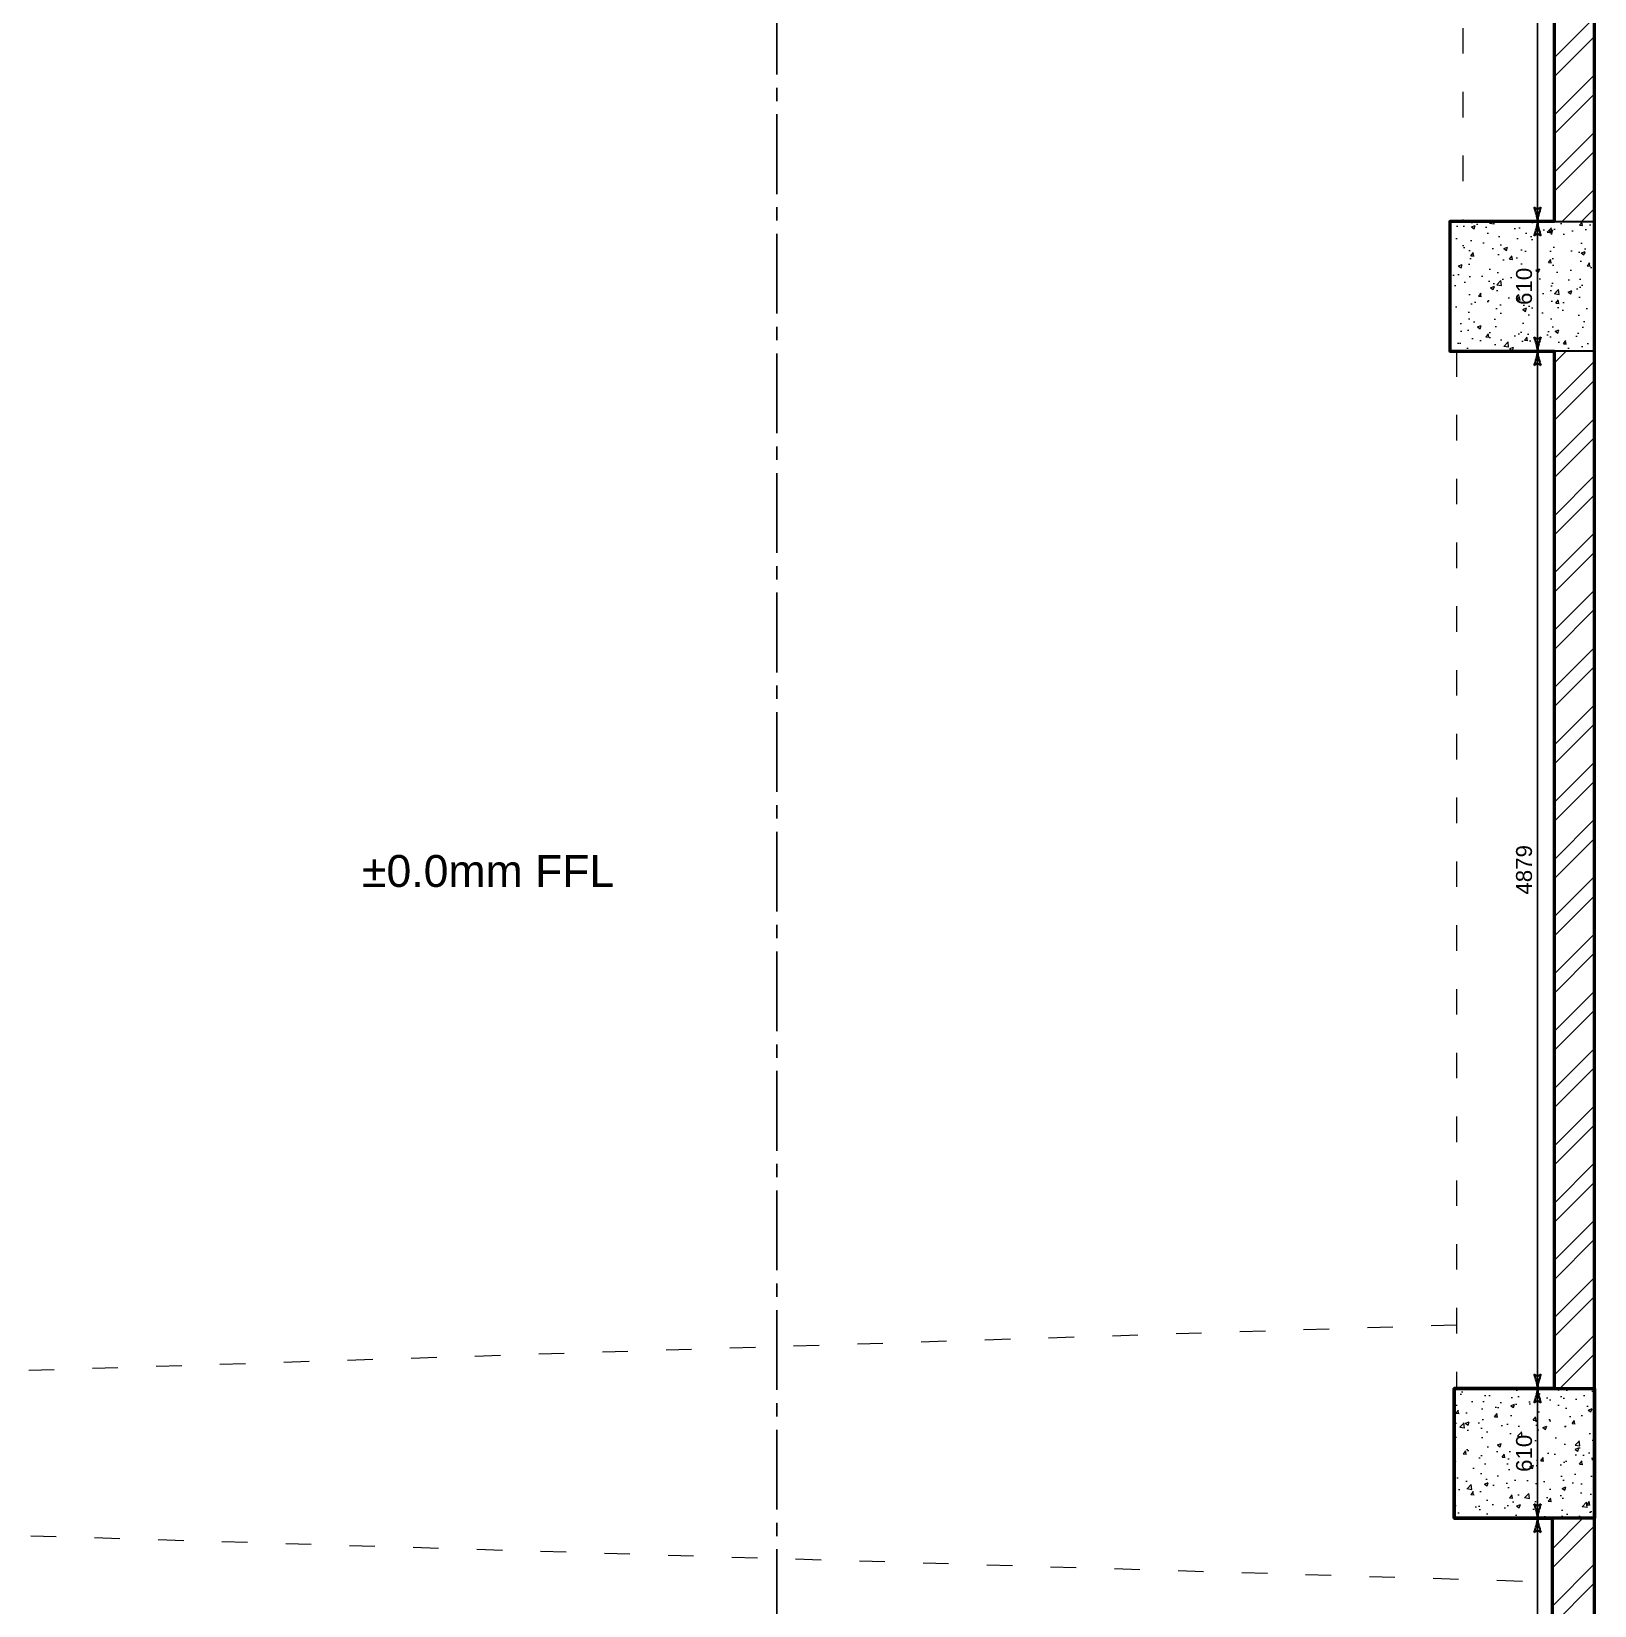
# Model space of a CAD drawing. Header units: millimetres. Extents: x 68727 to 319899, y -4876 to 265722.
# Drawn here: x 168865 to 176218, y 64924 to 72328 of the extents above; entities that cross this region are included whole.
import ezdxf

# ---------------------------------------------------------------- set-up
doc = ezdxf.new("R2010")
doc.units = ezdxf.units.MM
for name, pattern in [('ACAD_ISO03W100', [30, 12, -18]), ('CENTER2', [1.125, 0.75, -0.125, 0.125, -0.125]), ('HIDDEN', [9.525, 6.35, -3.175])]:
    doc.linetypes.add(name, pattern=pattern)
doc.layers.add('Dimensions', color=172, linetype='Continuous')
for name, color, linetype, lineweight in [('HACH', 252, 'Continuous', 13), ('LS_DR_Plan Beam', 9, 'HIDDEN', 0), ('LS_DR_Wall', 7, 'Continuous', 35), ('SECTIONS', 10, 'Continuous', 25), ('wall', 5, 'Continuous', 30)]:
    doc.layers.add(name, color=color, linetype=linetype, lineweight=lineweight)
doc.styles.get("Standard").update_dxf_attribs({"font": 'arial.ttf'})
doc.dimstyles.new('SC-25', dxfattribs={"dimtxt": 75, "dimasz": 0.4, "dimexe": 1, "dimexo": 100, "dimgap": 25, "dimtad": 1, "dimdec": 0, "dimzin": 0, "dimdsep": 46, "dimtxsty": 'Standard', "dimblk1": 'A1', "dimblk2": 'A1', "dimsah": 1, "dimcen": 0.09, "dimdle": 3, "dimclrd": 1, "dimclre": 1, "dimclrt": 1, "dimadec": 0, "dimazin": 0, "dimtfac": 1, "dimtdec": 0, "dimtofl": 0, "dimtmove": 0, "dimatfit": 2, "dimldrblk": 'A1', "dimfxl": 10, "dimfxlon": 1, "dimtolj": 1, "dimtzin": 0, "dimarcsym": 0})
pattern_1 = [(45, (-667341.28, -131860.55), (-134.70384, 134.70384), []), (45, (-667251.47, -131860.55), (-134.70384, 134.70384), [])]
pattern_2 = [(50, (-667341.28, -131860.55), (182.18467, -15.939086), [19.05, -209.55]), (355, (-667341.28, -131860.55), (-35.24342, 191.056845), [15.24, -167.640584]), (100.451445, (-667326.1, -131861.88), (146.941247, 175.117752), [16.19001, -178.090245]), (46.1842, (-667341.28, -131809.75), (271.07904, -42.04233), [28.575, -314.325]), (96.635558, (-667318.69, -131813.25), (237.404134, 247.426125), [24.28502, -267.13561]), (351.18415, (-667341.28, -131809.75), (237.40413, 247.426125), [22.85997, -251.45973]), (21, (-667315.88, -131822.45), (151.61439, -102.265198), [19.05, -209.55]), (326, (-667315.88, -131822.45), (61.80203, 184.187966), [15.24, -167.64]), (71.451445, (-667303.24, -131830.97), (213.41642, 81.92277), [16.19001, -178.089938]), (37.5, (-667341.277, -131860.55), (3.0886033, 84.555039), [0, -165.608, 0, -170.18, 0, -168.275]), (7.5, (-667341.28, -131860.55), (66.8196625, 100.180575), [0, -97.028, 0, -161.798, 0, -64.135]), (327.5, (-667397.92, -131860.55), (135.590595, -5.728744), [0, -63.5, 0, -198.12, 0, -262.89]), (317.5, (-667423.32, -131860.55), (148.129181, 25.426491), [0, -82.55, 0, -131.572, 0, -186.69])]

# ---------------------------------------------------------------- blocks, each defined once
blk = doc.blocks.new('A1')
at = {"layer": 'wall', "color": 1}
for p, q in [((-138, 0), (-167, 40)), ((-167, -40), (-138, 0))]:
    blk.add_line(p, q, dxfattribs=at)
for centre, start, end in [((53, 586), 248, 264.8035), ((53, -586), 95.1965, 112)]:
    blk.add_arc(centre, 589, start, end, dxfattribs=at)
blk = doc.blocks.new('*D547')
at = {"layer": 'Defpoints', "color": 0, "transparency": 16777216}
for p in [(176027.8, 74143.2), (175537.8, 71434.2), (175949.9, 71434.2)]:
    blk.add_point(p, dxfattribs=at)
at = {"layer": 'Dimensions', "color": 1, "lineweight": -2, "transparency": 16777216}
for p, q in [((175949.9, 74143.2), (175948.9, 74143.2)), ((175949.9, 74142.8), (175949.9, 71434.6)), ((175939.9, 71434.2), (175950.9, 71434.2))]:
    blk.add_line(p, q, dxfattribs=at)
at = {"layer": 'Dimensions', "color": 1, "lineweight": -2, "transparency": 16777216, "xscale": 0.4, "yscale": 0.4, "zscale": 0.4}
for p, rotation in [((175949.9, 74143.2), 90), ((175949.9, 71434.2), 270)]:
    blk.add_blockref('A1', p, dxfattribs=dict(at, rotation=rotation))
at = {"layer": 'Dimensions', "color": 1, "transparency": 16777216, "insert": (175886.6, 72788.7), "char_height": 75, "attachment_point": 5, "rotation": 90}
blk.add_mtext('\\A1;2709', dxfattribs=at)
blk = doc.blocks.new('*D548')
at = {"layer": 'Defpoints', "color": 0, "transparency": 16777216}
for p in [(175537.8, 71434.2), (175949.9, 70824.2), (175949.9, 70824.2)]:
    blk.add_point(p, dxfattribs=at)
at = {"layer": 'Dimensions', "color": 1, "lineweight": -2, "transparency": 16777216}
for p, q in [((175939.9, 71434.2), (175950.9, 71434.2)), ((175949.9, 71433.8), (175949.9, 70824.6)), ((175949.9, 70824.2), (175950.9, 70824.2))]:
    blk.add_line(p, q, dxfattribs=at)
at = {"layer": 'Dimensions', "color": 1, "lineweight": -2, "transparency": 16777216, "xscale": 0.4, "yscale": 0.4, "zscale": 0.4}
for p, rotation in [((175949.9, 71434.2), 90), ((175949.9, 70824.2), 270)]:
    blk.add_blockref('A1', p, dxfattribs=dict(at, rotation=rotation))
at = {"layer": 'Dimensions', "color": 1, "transparency": 16777216, "insert": (175886.6, 71129.2), "char_height": 75, "attachment_point": 5, "rotation": 90}
blk.add_mtext('\\A1;610', dxfattribs=at)
blk = doc.blocks.new('*D549')
at = {"layer": 'Defpoints', "color": 0, "transparency": 16777216}
for p in [(175949.9, 70824.2), (175949.9, 65945.2), (175949.9, 65945.2)]:
    blk.add_point(p, dxfattribs=at)
at = {"layer": 'Dimensions', "color": 1, "lineweight": -2, "transparency": 16777216}
for p, q in [((175949.9, 70824.2), (175950.9, 70824.2)), ((175949.9, 70823.8), (175949.9, 65945.6)), ((175949.9, 65945.2), (175950.9, 65945.2))]:
    blk.add_line(p, q, dxfattribs=at)
at = {"layer": 'Dimensions', "color": 1, "lineweight": -2, "transparency": 16777216, "xscale": 0.4, "yscale": 0.4, "zscale": 0.4}
for p, rotation in [((175949.9, 70824.2), 90), ((175949.9, 65945.2), 270)]:
    blk.add_blockref('A1', p, dxfattribs=dict(at, rotation=rotation))
at = {"layer": 'Dimensions', "color": 1, "transparency": 16777216, "insert": (175886.6, 68384.7), "char_height": 75, "attachment_point": 5, "rotation": 90}
blk.add_mtext('\\A1;4879', dxfattribs=at)
blk = doc.blocks.new('*D550')
at = {"layer": 'Defpoints', "color": 0, "transparency": 16777216}
for p in [(175949.9, 65945.2), (175949.9, 65335.2), (175949.9, 65335.2)]:
    blk.add_point(p, dxfattribs=at)
at = {"layer": 'Dimensions', "color": 1, "lineweight": -2, "transparency": 16777216}
for p, q in [((175949.9, 65945.2), (175950.9, 65945.2)), ((175949.9, 65944.8), (175949.9, 65335.6)), ((175949.9, 65335.2), (175950.9, 65335.2))]:
    blk.add_line(p, q, dxfattribs=at)
at = {"layer": 'Dimensions', "color": 1, "lineweight": -2, "transparency": 16777216, "xscale": 0.4, "yscale": 0.4, "zscale": 0.4}
for p, rotation in [((175949.9, 65945.2), 90), ((175949.9, 65335.2), 270)]:
    blk.add_blockref('A1', p, dxfattribs=dict(at, rotation=rotation))
at = {"layer": 'Dimensions', "color": 1, "transparency": 16777216, "insert": (175886.6, 65640.2), "char_height": 75, "attachment_point": 5, "rotation": 90}
blk.add_mtext('\\A1;610', dxfattribs=at)
blk = doc.blocks.new('*D551')
at = {"layer": 'Defpoints', "color": 0, "transparency": 16777216}
for p in [(175949.9, 65335.2), (175949.9, 63233.2), (175949.9, 63233.2)]:
    blk.add_point(p, dxfattribs=at)
at = {"layer": 'Dimensions', "color": 1, "lineweight": -2, "transparency": 16777216}
for p, q in [((175949.9, 65335.2), (175950.9, 65335.2)), ((175949.9, 65334.8), (175949.9, 63233.6)), ((175949.9, 63233.2), (175950.9, 63233.2))]:
    blk.add_line(p, q, dxfattribs=at)
at = {"layer": 'Dimensions', "color": 1, "lineweight": -2, "transparency": 16777216, "xscale": 0.4, "yscale": 0.4, "zscale": 0.4}
for p, rotation in [((175949.9, 65335.2), 90), ((175949.9, 63233.2), 270)]:
    blk.add_blockref('A1', p, dxfattribs=dict(at, rotation=rotation))
at = {"layer": 'Dimensions', "color": 1, "transparency": 16777216, "insert": (175886.6, 64284.2), "char_height": 75, "attachment_point": 5, "rotation": 90}
blk.add_mtext('\\A1;2102', dxfattribs=at)

msp = doc.modelspace()

# ---------------------------------------------------------------- hatches: boundary and pattern name
at = {"layer": 'HACH'}
h = msp.add_hatch(dxfattribs=at)
h.set_pattern_fill('ANSI32', color=256, scale=20)
h.set_pattern_definition(pattern_1)
h.paths.add_polyline_path([(165383.8, 76715.5), (165381, 76905.7), (161997.2, 76999.2), (162001.8, 76689.2)])
h.paths.add_polyline_path([(165583.1, 63293.6), (165743.1, 63293.6), (165712.8, 65334.7), (165552.8, 65334.7)])
h.paths.add_polyline_path([(165592.3, 59168.7), (165752.3, 59168.7), (165752.3, 62673.7), (165592.3, 62673.7)])
h.paths.add_polyline_path([(176057.8, 59648.7), (176217.8, 59648.7), (176217.8, 62623.2), (176057.8, 62623.2)])
h.paths.add_polyline_path([(176017.8, 63233.2), (176217.8, 63233.2), (176217.8, 65335.2), (176017.8, 65335.2)])
h.paths.add_polyline_path([(176027.8, 65945.2), (176217.8, 65945.2), (176217.8, 70824.2), (176027.8, 70824.2)])
h = msp.add_hatch(dxfattribs=at)
h.set_pattern_fill('ANSI32', color=256, scale=20)
h.set_pattern_definition(pattern_1)
h.paths.add_polyline_path([(176217.8, 74143.2), (176027.8, 74143.2), (176027.8, 71434.2), (176217.8, 71434.2)])
h = msp.add_hatch(dxfattribs=at)
h.set_pattern_fill('AR-CONC', color=256)
h.set_pattern_definition(pattern_2)
h.paths.add_polyline_path([(176217.8, 71434.2), (175537.8, 71434.2), (175537.8, 70824.2), (176217.8, 70824.2)])
h = msp.add_hatch(dxfattribs=at)
h.set_pattern_fill('AR-CONC', color=256)
h.set_pattern_definition(pattern_2)
h.paths.add_polyline_path([(175557.8, 65335.2), (176217.8, 65335.2), (176217.8, 65945.2), (175557.8, 65945.2)])

# ---------------------------------------------------------------- linework, layer by layer
at = {"layer": 'LS_DR_Plan Beam', "linetype": 'ACAD_ISO03W100', "ltscale": 10, "transparency": 33554508}
for p, q in [((175597.8, 76244.2), (175597.8, 71434.2)), ((175567.8, 70824.2), (175567.8, 65945.2)), ((166153.8, 65944.7), (175567.8, 66245.2)), ((166162.9, 65334.7), (176017.8, 65035.2))]:
    msp.add_line(p, q, dxfattribs=at)
at = {"layer": 'LS_DR_Wall', "lineweight": 50, "ltscale": 0.25}
msp.add_lwpolyline([(176027.8, 74144.2), (176027.8, 71434.2), (175537.8, 71434.2), (175537.8, 70824.2), (176027.8, 70824.2), (176027.8, 65945.2), (175557.8, 65945.2), (175557.8, 65335.2), (176017.8, 65335.2), (176017.8, 63233.2), (175537.8, 63233.2), (175537.8, 62623.2), (176217.8, 62623.2), (176217.8, 74144.2)], dxfattribs=at)
at = {"layer": 'LS_DR_Wall', "lineweight": 30, "ltscale": 0.25}
msp.add_lwpolyline([(175537.8, 71434.2), (176217.8, 71434.2), (176217.8, 70824.2), (175537.8, 70824.2)], close=True, dxfattribs=at)
at = {"layer": 'LS_DR_Wall', "lineweight": 50, "ltscale": 0.25}
msp.add_lwpolyline([(175557.8, 65945.2), (176217.8, 65945.2), (176217.8, 65335.2), (175557.8, 65335.2)], close=True, dxfattribs=at)
at = {"layer": 'SECTIONS', "linetype": 'CENTER2', "ltscale": 500}
msp.add_lwpolyline([(172371.1, 82626.1), (172371.1, 57635.8)], dxfattribs=at)

# ---------------------------------------------------------------- texts
at = {"color": 7, "insert": (170420.5, 68454.3), "char_height": 150, "attachment_point": 1}
msp.add_mtext_dynamic_manual_height_columns('\\pxt5;%%P0.0mm FFL', width=24159.375, gutter_width=47.5, heights=[47.9], dxfattribs=at)

# ---------------------------------------------------------------- dimensions: what is measured, and where the dimension line sits
at = {"layer": 'Dimensions'}
for base, p1, p2, picture, middle in [((175949.9, 71434.2), (176027.8, 74143.2), (175537.8, 71434.2), '*D547', (175886.6, 72788.7)), ((175949.9, 70824.2), (175537.8, 71434.2), (175949.9, 70824.2), '*D548', (175886.6, 71129.2)), ((175949.9, 65945.2), (175949.9, 70824.2), (175949.9, 65945.2), '*D549', (175886.6, 68384.7)), ((175949.9, 65335.2), (175949.9, 65945.2), (175949.9, 65335.2), '*D550', (175886.6, 65640.2)), ((175949.9, 63233.2), (175949.9, 65335.2), (175949.9, 63233.2), '*D551', (175886.6, 64284.2))]:
    dim = msp.add_linear_dim(base=base, p1=p1, p2=p2, angle=90, dimstyle='SC-25', override={"dimtmove": 1}, dxfattribs=at)
    dim.commit()
    dim.dimension.update_dxf_attribs({"geometry": picture, "text_midpoint": middle})

doc.saveas('drawing.dxf')
